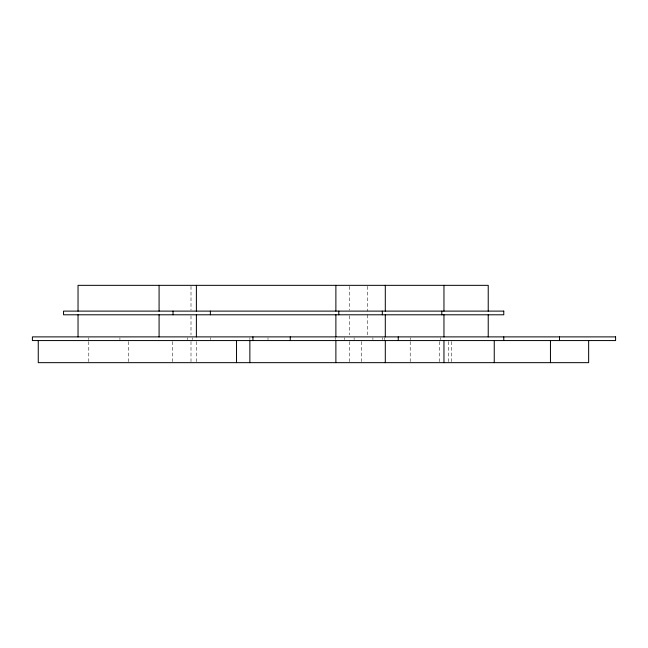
<?xml version="1.0" encoding="UTF-8"?>
<svg xmlns="http://www.w3.org/2000/svg" width="648" height="648" viewBox="0 0 648 648"><rect width="100%" height="100%" fill="white"/><g stroke="black" fill="none" stroke-linecap="round" stroke-linejoin="round"><path stroke-width="0.49" stroke-dasharray="3.24 2.43" d="M451.381 341.569L451.381 361.657M448.4 341.569L448.4 361.657M440.486 337.802L440.486 339.649M439.336 341.569L439.336 361.657M410.605 337.802L410.605 339.649M410.208 341.569L410.208 361.657M384.386 337.802L384.386 339.649M382.328 337.802L382.328 339.649M372.892 337.802L372.892 339.649M367.513 286.327L367.513 311.113M367.513 314.79L367.513 334.878M361.487 341.569L361.487 361.657M354.124 337.802L354.124 339.649M349.491 286.327L349.491 310.117M349.491 315.795L349.491 334.878M349.491 341.569L349.491 361.657M344.615 337.802L344.615 339.649M335.227 337.802L335.227 339.649M268.005 337.802L268.005 339.649M249.869 337.802L249.869 339.649M210.373 337.802L210.373 339.649M196.393 341.569L196.393 361.657M192.229 337.802L192.229 339.649M190.998 286.327L190.998 310.117M190.998 315.795L190.998 334.878M190.998 341.569L190.998 361.657M187.515 337.802L187.515 339.649M172.425 341.569L172.425 361.657M128.547 341.569L128.547 361.657M119.921 337.802L119.921 339.649M88.784 337.802L88.784 339.649M88.784 341.569L88.784 361.657"/><path stroke-width="0.97" d="M588.651 340.565L588.651 362.661L38.264 362.661L38.264 340.565M559.499 336.887L559.499 340.565M550.46 340.565L550.46 362.661M503.771 336.887L503.771 340.565M494.246 340.565L494.246 362.661M488.228 311.113L488.228 285.339L78.035 285.339L78.035 311.113M488.228 314.79L488.228 336.887M443.961 285.339L443.961 311.113M443.961 314.79L443.961 336.887M443.961 340.565L443.961 362.661M441.79 311.113L441.79 314.79M398.245 336.887L398.245 340.565M385.301 285.339L385.301 311.113M385.301 314.79L385.301 336.887M385.301 340.565L385.301 362.661M382.328 311.113L382.328 314.79M338.791 311.113L338.791 314.79M335.883 285.339L335.883 311.113M335.883 314.79L335.883 336.887M335.883 340.565L335.883 362.661M290.272 336.887L290.272 340.565M252.931 336.887L252.931 340.565M249.869 340.565L249.869 362.661M236.528 340.565L236.528 362.661M210.373 311.113L210.373 314.79M196.393 285.339L196.393 311.113M196.393 314.79L196.393 336.887M173.032 311.113L173.032 314.79M159.084 285.339L159.084 311.113M159.084 314.79L159.084 336.887M78.035 314.79L78.035 336.887M503.771 311.113L63.545 311.113L63.545 314.79L503.771 314.79L503.771 311.113M615.6 336.887L32.4 336.887L32.4 340.565L615.6 340.565L615.6 336.887"/></g></svg>
